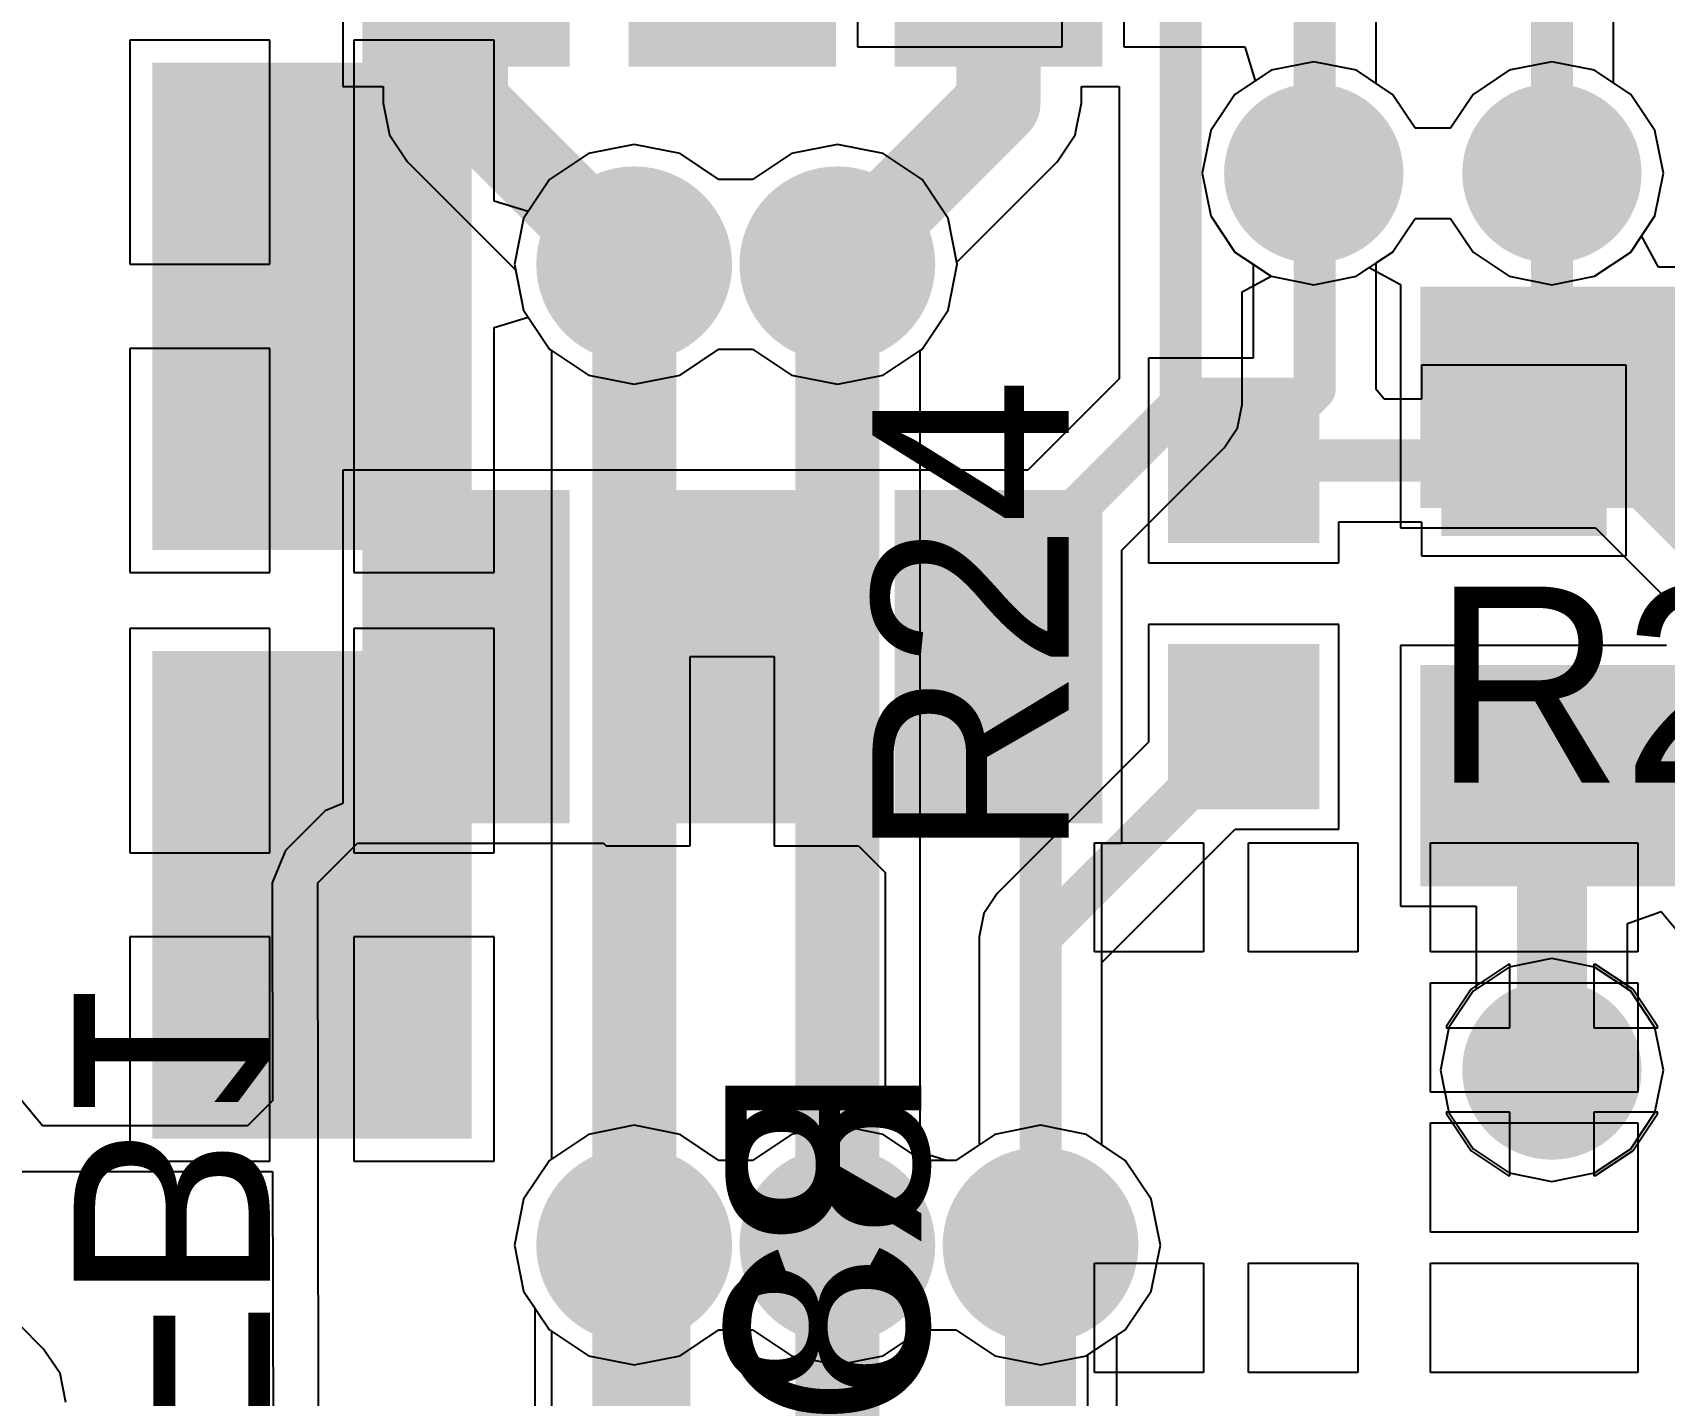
# Model space of a CAD drawing. Header units: millimetres. Extents: x 111 to 521, y 105 to 375.
# Drawn here: x 196.99 to 202.81, y 158.47 to 163.34 of the extents above; entities that cross this region are included whole.
import ezdxf

# ---------------------------------------------------------------- set-up
doc = ezdxf.new("R2010")
doc.units = ezdxf.units.MM
for name, color, linetype in [('BottomLayer', 5, 'Continuous'), ('BottomOverlay', 54, 'Continuous'), ('BottomPaste', 16, 'Continuous'), ('BottomSolder', 6, 'Continuous'), ('DrillDrawing', 1, 'Continuous'), ('Mechanical17', 56, 'Continuous'), ('MidLayer2', 76, 'Continuous'), ('MidLayer3', 90, 'Continuous'), ('MultiLayer', 9, 'Continuous'), ('TopLayer', 1, 'Continuous'), ('TopOverlay', 2, 'Continuous'), ('TopPaste', 8, 'Continuous'), ('TopSolder', 216, 'Continuous'), ('ViaHoleLayer', 16, 'Continuous')]:
    doc.layers.add(name, color=color, linetype=linetype)

msp = doc.modelspace()

# ---------------------------------------------------------------- linework, layer by layer
at = {"layer": 'BottomLayer'}
for p, q in [((201.78555528, 163.15417204), (201.78555528, 165.69056778)), ((198.09788168, 164.47391286), (198.09788168, 163.14391298)), ((202.4128794, 163.23155314), (202.26071054, 163.20128396)), ((202.56504826, 163.20128396), (202.4128794, 163.23155314)), ((202.26071054, 163.20128396), (202.13170648, 163.11508652)), ((202.69405232, 163.11508652), (202.56504826, 163.20128396)), ((198.09788168, 163.14391298), (198.2421994, 163.14391298)), ((198.2421994, 163.14391298), (198.2421994, 163.0839131)), ((200.73356348, 163.08391564), (200.73356348, 163.14391298)), ((200.73356348, 163.14391298), (200.86866862, 163.14391298)), ((200.86866862, 163.14391298), (200.86866862, 162.0997139)), ((201.84405148, 163.11508652), (201.78555528, 163.15417204)), ((201.92437898, 162.99486832), (201.84405148, 163.11508652)), ((202.13170648, 163.11508652), (202.05137898, 162.99486832)), ((202.78024976, 162.98608246), (202.69405232, 163.11508652)), ((198.2421994, 163.0839131), (198.26470634, 162.97076118)), ((200.71479034, 162.98953432), (200.73356348, 163.08391564)), ((200.71105654, 162.97076118), (200.71479034, 162.98953432)), ((202.05137898, 162.99486832), (201.92437898, 162.99486832)), ((198.26470634, 162.97076118), (198.32880324, 162.87483554)), ((200.64695964, 162.87483808), (200.71105654, 162.97076118)), ((202.81051894, 162.8339136), (202.78024976, 162.98608246)), ((198.32880324, 162.87483554), (198.71412124, 162.48951754)), ((200.28892632, 162.51680476), (200.64695964, 162.87483808)), ((202.78024976, 162.68174474), (202.81051894, 162.8339136)), ((202.73292448, 162.61091938), (202.78024976, 162.68174474)), ((202.79279228, 162.498913), (202.73292448, 162.61091938)), ((198.71412124, 162.48951754), (198.74281308, 162.34527094)), ((200.25794594, 162.34527094), (200.29049604, 162.50891298)), ((200.29049604, 162.50891298), (200.28892632, 162.51680476)), ((201.30708786, 162.41115346), (201.41071224, 162.46654324)), ((201.41071224, 162.46654324), (201.56287856, 162.43627406)), ((201.56287856, 162.43627406), (201.71504742, 162.46654324)), ((201.71504742, 162.46654324), (201.7608741, 162.49716548)), ((201.7608741, 162.49716548), (201.87288048, 162.43729514)), ((202.95287832, 162.498913), (202.79279228, 162.498913)), ((201.30708786, 162.00891398), (201.30708786, 162.41115346)), ((201.87288048, 162.43729514), (201.87288048, 161.56891232)), ((198.74281308, 162.34527094), (198.83550784, 162.20654122)), ((200.16525118, 162.20654122), (200.25794594, 162.34527094)), ((198.83550784, 162.20654122), (198.97423756, 162.11384646)), ((199.30152164, 162.11384646), (199.44024882, 162.20654122)), ((199.44024882, 162.20654122), (199.5605102, 162.20654122)), ((199.5605102, 162.20654122), (199.69923738, 162.11384646)), ((200.02652146, 162.11384646), (200.16525118, 162.20654122)), ((198.97423756, 162.11384646), (199.1378796, 162.08129636)), ((199.1378796, 162.08129636), (199.30152164, 162.11384646)), ((199.69923738, 162.11384646), (199.86287942, 162.08129636)), ((199.86287942, 162.08129636), (200.02652146, 162.11384646)), ((200.86866862, 162.0997139), (200.54287044, 161.77391318)), ((201.2904026, 161.9250254), (201.30708786, 162.00891398)), ((201.24288428, 161.85391048), (201.2904026, 161.9250254)), ((200.8778812, 161.48890994), (201.24288428, 161.85391048)), ((198.97787738, 161.77391318), (198.09788168, 161.77391318)), ((198.09788168, 161.77391318), (198.09788168, 160.58476392)), ((198.97787738, 161.77391318), (198.97787484, 161.77391318)), ((198.97787484, 161.77391318), (198.97787738, 161.77391318)), ((198.99720424, 161.77391572), (198.97787738, 161.77391572)), ((198.97787738, 161.77391572), (198.97787738, 161.77391318)), ((199.04788232, 161.77391826), (198.99720424, 161.77391572)), ((199.04788232, 161.77391318), (199.04788232, 161.77391826)), ((199.92787548, 161.77391318), (199.04788232, 161.77391318)), ((199.92787548, 161.77391318), (199.92787294, 161.77391318)), ((199.92787294, 161.77391318), (199.92787548, 161.77391318)), ((199.94720234, 161.77391572), (199.92787548, 161.77391572)), ((199.92787548, 161.77391572), (199.92787548, 161.77391318)), ((199.9978855, 161.77391826), (199.94720234, 161.77391572)), ((199.9978855, 161.77391318), (199.9978855, 161.77391826)), ((200.54287044, 161.77391318), (199.9978855, 161.77391318)), ((201.87288048, 161.56891232), (202.56787274, 161.56891232)), ((202.56787274, 161.56891232), (202.87053914, 161.26624592)), ((200.8778812, 160.4439133), (200.8778812, 161.48890994)), ((202.82193624, 161.14891316), (201.87288048, 161.14891316)), ((201.87288048, 161.14891316), (201.87288048, 160.21891248)), ((199.3378792, 160.43391332), (199.3378792, 161.10891324)), ((199.3378792, 161.10891324), (199.6378786, 161.10891324)), ((199.6378786, 161.10891324), (199.6378786, 160.43391332)), ((198.03493286, 160.55864002), (197.89360726, 160.4171163)), ((198.03498874, 160.55866288), (198.03493286, 160.55864002)), ((198.0350116, 160.55871876), (198.03498874, 160.55866288)), ((198.09221494, 160.58241442), (198.0350116, 160.55871876)), ((198.09788168, 160.58476392), (198.09221494, 160.58241442)), ((198.008494, 160.30239212), (198.14981706, 160.4439133)), ((198.14981706, 160.4439133), (198.97787738, 160.4439133)), ((198.97787738, 160.4439133), (198.97787738, 160.44391076)), ((198.97787738, 160.44391076), (199.02787982, 160.44391076)), ((199.02787982, 160.44391076), (199.0378798, 160.43391078)), ((199.0378798, 160.43391078), (199.0378798, 160.43391332)), ((199.0378798, 160.43391332), (199.3378792, 160.43391332)), ((199.6378786, 160.43391332), (199.93787546, 160.43391332)), ((199.93787546, 160.43391332), (199.93787292, 160.43391332)), ((199.93787292, 160.43391332), (200.03294258, 160.33884366)), ((199.93787546, 160.43391332), (199.93787546, 160.43391332)), ((200.80708886, 159.36684916), (200.80708886, 160.4439133)), ((200.80708886, 160.4439133), (200.8778812, 160.4439133)), ((197.89352852, 160.41703756), (197.87009956, 160.36025332)), ((197.8935844, 160.41706042), (197.89352852, 160.41703756)), ((197.89360726, 160.4171163), (197.8935844, 160.41706042)), ((197.87009956, 160.36025332), (197.84613466, 160.30227782)), ((200.03294258, 160.33884366), (200.03294258, 159.56033366)), ((197.84613466, 160.30227782), (197.84615752, 160.30222194)), ((197.84615752, 160.30222194), (197.84613466, 160.30216352)), ((197.84613466, 160.30216352), (197.8472294, 159.52413866)), ((198.01166138, 158.04891428), (198.008494, 160.30239212)), ((201.87288048, 160.21891248), (202.14268944, 160.21891248)), ((202.14268944, 160.21891248), (202.14268944, 159.92242336)), ((202.68306936, 160.15708888), (202.80264748, 160.19987264)), ((202.80264748, 160.19987264), (202.8675902, 160.12073894)), ((202.68306936, 159.92242336), (202.68306936, 160.15708888)), ((202.13170648, 159.9150853), (202.04550904, 159.78608124)), ((202.14268944, 159.92242336), (202.13170648, 159.9150853)), ((202.69405232, 159.9150853), (202.68306936, 159.92242336)), ((202.78024976, 159.78608124), (202.69405232, 159.9150853)), ((202.04550904, 159.78608124), (202.01523986, 159.63391238)), ((202.81051894, 159.63391238), (202.78024976, 159.78608124)), ((202.01523986, 159.63391238), (202.04550904, 159.48174352)), ((202.78024976, 159.48174352), (202.81051894, 159.63391238)), ((200.03294258, 159.56033366), (199.8783404, 159.43345304)), ((197.02598898, 159.43427092), (196.94542018, 159.53244446)), ((197.8472294, 159.52413866), (197.75748866, 159.43427092)), ((202.04550904, 159.48174352), (202.13170648, 159.35273946)), ((202.69405232, 159.35273946), (202.78024976, 159.48174352)), ((197.75748866, 159.43427092), (197.02598898, 159.43427092)), ((198.97423756, 159.40397888), (198.83550784, 159.31128412)), ((199.1378796, 159.43652898), (198.97423756, 159.40397888)), ((199.30152164, 159.40397888), (199.1378796, 159.43652898)), ((199.44024882, 159.31128412), (199.30152164, 159.40397888)), ((199.69923738, 159.40397888), (199.5605102, 159.31128412)), ((199.86287942, 159.43652898), (199.69923738, 159.40397888)), ((199.8783404, 159.43345304), (199.86287942, 159.43652898)), ((200.890251, 159.31128412), (200.80708886, 159.36684916)), ((202.13170648, 159.35273946), (202.26071054, 159.26654202)), ((202.56504826, 159.26654202), (202.69405232, 159.35273946)), ((196.83185932, 159.27191158), (197.84758246, 159.27191158)), ((197.84758246, 159.27191158), (197.84908868, 158.20043544)), ((198.83550784, 159.31128412), (198.74281308, 159.1725544)), ((199.5605102, 159.31128412), (199.44024882, 159.31128412)), ((200.98294576, 159.1725544), (200.890251, 159.31128412)), ((202.26071054, 159.26654202), (202.4128794, 159.23627284)), ((202.4128794, 159.23627284), (202.56504826, 159.26654202)), ((198.74281308, 159.1725544), (198.71026298, 159.00891236)), ((201.01549586, 159.00891236), (200.98294576, 159.1725544)), ((198.71026298, 159.00891236), (198.74281308, 158.84527032)), ((200.98294576, 158.84527032), (201.01549586, 159.00891236)), ((198.74281308, 158.84527032), (198.78294254, 158.78521202)), ((200.890251, 158.7065406), (200.98294576, 158.84527032)), ((198.78294254, 158.78521202), (198.78294254, 156.52002732)), ((200.75708896, 158.61756694), (200.890251, 158.7065406)), ((200.75708896, 158.34891114), (200.75708896, 158.61756694))]:
    msp.add_line(p, q, dxfattribs=at)
for points, const_width in [([(201.56634566, 162.66192512), (201.56634566, 165.69056778)], 0.1499997), ([(201.08787824, 162.00891398), (201.08787824, 165.25891256)], 0.1499997), ([(198.5378808, 163.0839131), (198.5378808, 163.80891292)], 0.2999994), ([(200.43788208, 163.08391564), (200.43788208, 163.80891292)], 0.2999994), ([(198.5378808, 163.0839131), (199.11288092, 162.50891298)], 0.2999994), ([(199.86287942, 162.50891298), (200.43788208, 163.08391564)], 0.2999994), ([(202.4128794, 162.03391266), (202.4128794, 162.8339136)], 0.1499997), ([(200.43788208, 161.35891782), (201.08787824, 162.00891398)], 0.1499997), ([(202.4128794, 162.03391266), (203.93787762, 160.50891444)], 0.1499997), ([(200.43788208, 161.10891324), (200.43788208, 161.35891782)], 0.1499997), ([(200.43788208, 161.10891324), (200.58787924, 160.95891608)], 0.1499997), ([(200.58787924, 159.00891236), (200.58787924, 160.95891608)], 0.1499997), ([(202.4128794, 159.63391238), (202.4128794, 160.68391282)], 0.2499995), ([(199.86287942, 157.98391314), (199.86287942, 159.00891236)], 0.2999994), ([(199.1878795, 157.98391314), (199.1878795, 158.95891246)], 0.2999994), ([(199.1378796, 159.00891236), (199.1878795, 158.95891246)], 0.1499997), ([(200.53787934, 158.95891246), (200.58787924, 159.00891236)], 0.1499997), ([(200.53787934, 157.98391314), (200.53787934, 158.95891246)], 0.1499997)]:
    msp.add_lwpolyline(points, dxfattribs=dict(at, const_width=const_width))
for points, const_width in [([(198.46288222, 163.0839131, 1), (198.61287938, 163.0839131, 1)], 0.1499997), ([(198.46288222, 163.0839131, 1), (198.61287938, 163.0839131, 1)], 0.1499997), ([(200.3628835, 163.08391564, 1), (200.51288066, 163.08391564, 1)], 0.1499997), ([(200.3628835, 163.08391564, 1), (200.51288066, 163.08391564, 1)], 0.1499997), ([(201.43788008, 162.8339136, 1), (201.68787704, 162.8339136, 1)], 0.2499995), ([(202.28788092, 162.8339136, 1), (202.53787788, 162.8339136, 1)], 0.2499995), ([(202.37537884, 162.8339136, 1), (202.45037996, 162.8339136, 1)], 0.07499858), ([(198.9981796, 162.50891298, 1), (199.2775796, 162.50891298, 1)], 0.2794), ([(199.72317942, 162.50891298, 1), (200.00257942, 162.50891298, 1)], 0.2794), ([(201.5288451, 162.66192512, 1), (201.60384622, 162.66192512, 1)], 0.07499858), ([(199.03788234, 162.50891298, 1), (199.1878795, 162.50891298, 1)], 0.1499997), ([(199.78788084, 162.50891298, 1), (199.937878, 162.50891298, 1)], 0.1499997), ([(201.05037768, 162.00891398, 1), (201.1253788, 162.00891398, 1)], 0.07499858), ([(201.05037768, 162.00891398, 1), (201.1253788, 162.00891398, 1)], 0.07499858), ([(202.37537884, 162.03391266, 1), (202.45037996, 162.03391266, 1)], 0.07499858), ([(202.37537884, 162.03391266, 1), (202.45037996, 162.03391266, 1)], 0.07499858), ([(200.40038152, 161.35891782, 1), (200.47538264, 161.35891782, 1)], 0.07499858), ([(200.40038152, 161.35891782, 1), (200.47538264, 161.35891782, 1)], 0.07499858), ([(200.40038152, 161.10891324, 1), (200.47538264, 161.10891324, 1)], 0.07499858), ([(200.40038152, 161.10891324, 1), (200.47538264, 161.10891324, 1)], 0.07499858), ([(200.55037868, 160.95891608, 1), (200.6253798, 160.95891608, 1)], 0.07499858), ([(200.55037868, 160.95891608, 1), (200.6253798, 160.95891608, 1)], 0.07499858), ([(202.35038016, 160.68391282, 1), (202.47537864, 160.68391282, 1)], 0.12499848), ([(202.28788092, 159.63391238, 1), (202.53787788, 159.63391238, 1)], 0.2499995), ([(202.35038016, 159.63391238, 1), (202.47537864, 159.63391238, 1)], 0.12499848), ([(198.9981796, 159.00891236, 1), (199.2775796, 159.00891236, 1)], 0.2794), ([(199.72317942, 159.00891236, 1), (200.00257942, 159.00891236, 1)], 0.2794), ([(200.44817924, 159.00891236, 1), (200.72757924, 159.00891236, 1)], 0.2794), ([(199.78788084, 159.00891236, 1), (199.937878, 159.00891236, 1)], 0.1499997), ([(199.11288092, 158.95891246, 1), (199.26287808, 158.95891246, 1)], 0.1499997), ([(199.10037904, 159.00891236, 1), (199.17538016, 159.00891236, 1)], 0.07499858), ([(199.15037894, 158.95891246, 1), (199.22538006, 158.95891246, 1)], 0.07499858), ([(200.50037878, 158.95891246, 1), (200.5753799, 158.95891246, 1)], 0.07499858), ([(200.50037878, 158.95891246, 1), (200.5753799, 158.95891246, 1)], 0.07499858), ([(200.55037868, 159.00891236, 1), (200.6253798, 159.00891236, 1)], 0.07499858), ([(200.55037868, 159.00891236, 1), (200.6253798, 159.00891236, 1)], 0.07499858)]:
    msp.add_lwpolyline(points, format="xyb", close=True, dxfattribs=dict(at, const_width=const_width))
for points in [[(198.8378802, 164.33391314), (198.2378814, 164.33391314), (198.8378802, 163.2839127), (198.2378814, 163.2839127)], [(199.7878783, 164.33391314), (199.1878795, 164.33391314), (199.7878783, 163.2839127), (199.1878795, 163.2839127)], [(200.73788148, 164.33391314), (200.13788268, 164.33391314), (200.73788148, 163.2839127), (200.13788268, 163.2839127)], [(202.0128802, 162.35891328), (202.0128802, 161.70891204), (202.8128786, 162.35891328), (202.8128786, 161.70891204)], [(198.8378802, 161.63391346), (198.2378814, 161.63391346), (198.8378802, 160.58391302), (198.2378814, 160.58391302)], [(199.7878783, 161.63391346), (199.1878795, 161.63391346), (199.7878783, 160.58391302), (199.1878795, 160.58391302)], [(200.73788148, 161.63391346), (200.13788268, 161.63391346), (200.73788148, 160.58391302), (200.13788268, 160.58391302)], [(202.0128802, 161.00891344), (202.0128802, 160.3589122), (202.8128786, 161.00891344), (202.8128786, 160.3589122)]]:
    msp.add_solid(points, dxfattribs=at)
at = {"layer": 'BottomPaste'}
for points in [[(202.0628801, 162.30891338), (202.0628801, 161.75891194), (202.7628787, 162.30891338), (202.7628787, 161.75891194)], [(198.7378804, 161.53391366), (198.3378812, 161.53391366), (198.7378804, 160.68391282), (198.3378812, 160.68391282)], [(199.6878785, 161.53391366), (199.2878793, 161.53391366), (199.6878785, 160.68391282), (199.2878793, 160.68391282)], [(200.63788168, 161.53391366), (200.23788248, 161.53391366), (200.63788168, 160.68391282), (200.23788248, 160.68391282)], [(202.0628801, 160.95891354), (202.0628801, 160.4089121), (202.7628787, 160.95891354), (202.7628787, 160.4089121)]]:
    msp.add_solid(points, dxfattribs=at)
at = {"layer": 'BottomSolder'}
for points, const_width in [([(201.40287888, 162.8339136, 1), (201.72287824, 162.8339136, 1)], 0.31999936), ([(202.25287972, 162.8339136, 1), (202.57287908, 162.8339136, 1)], 0.31999936), ([(198.96318094, 162.50891298, 1), (199.31257826, 162.50891298, 1)], 0.34939986), ([(199.68818076, 162.50891298, 1), (200.03757808, 162.50891298, 1)], 0.34939986), ([(202.25287972, 159.63391238, 1), (202.57287908, 159.63391238, 1)], 0.31999936), ([(198.96318094, 159.00891236, 1), (199.31257826, 159.00891236, 1)], 0.34939986), ([(199.68818076, 159.00891236, 1), (200.03757808, 159.00891236, 1)], 0.34939986), ([(200.41318058, 159.00891236, 1), (200.7625779, 159.00891236, 1)], 0.34939986)]:
    msp.add_lwpolyline(points, format="xyb", close=True, dxfattribs=dict(at, const_width=const_width))
for points in [[(198.90788006, 164.403913), (198.16788154, 164.403913), (198.90788006, 163.21391284), (198.16788154, 163.21391284)], [(199.85787816, 164.403913), (199.11787964, 164.403913), (199.85787816, 163.21391284), (199.11787964, 163.21391284)], [(200.80788134, 164.403913), (200.06788282, 164.403913), (200.80788134, 163.21391284), (200.06788282, 163.21391284)], [(201.94288034, 162.42891314), (201.94288034, 161.63891218), (202.88287846, 162.42891314), (202.88287846, 161.63891218)], [(198.90788006, 161.70391332), (198.16788154, 161.70391332), (198.90788006, 160.51391316), (198.16788154, 160.51391316)], [(199.85787816, 161.70391332), (199.11787964, 161.70391332), (199.85787816, 160.51391316), (199.11787964, 160.51391316)], [(200.80788134, 161.70391332), (200.06788282, 161.70391332), (200.80788134, 160.51391316), (200.06788282, 160.51391316)], [(201.94288034, 161.0789133), (201.94288034, 160.28891234), (202.88287846, 161.0789133), (202.88287846, 160.28891234)]]:
    msp.add_solid(points, dxfattribs=at)
at = {"layer": 'DrillDrawing'}
for points, const_width in [([(201.51287866, 162.8339136, 1), (201.61287846, 162.8339136, 1)], 0.0999998), ([(202.3628795, 162.8339136, 1), (202.4628793, 162.8339136, 1)], 0.0999998), ([(199.0616796, 162.50891298, 1), (199.2140796, 162.50891298, 1)], 0.1524), ([(199.78667942, 162.50891298, 1), (199.93907942, 162.50891298, 1)], 0.1524), ([(202.3628795, 159.63391238, 1), (202.4628793, 159.63391238, 1)], 0.0999998), ([(199.0616796, 159.00891236, 1), (199.2140796, 159.00891236, 1)], 0.1524), ([(199.78667942, 159.00891236, 1), (199.93907942, 159.00891236, 1)], 0.1524), ([(200.51167924, 159.00891236, 1), (200.66407924, 159.00891236, 1)], 0.1524)]:
    msp.add_lwpolyline(points, format="xyb", close=True, dxfattribs=dict(at, const_width=const_width))
at = {"layer": 'Mechanical17'}
for p, q in [((200.7800277, 160.05503422), (200.7800277, 160.4450309)), ((200.7800277, 160.4450309), (201.17002438, 160.4450309)), ((201.17002438, 160.4450309), (201.17002438, 160.05503422)), ((201.33002914, 160.05503422), (201.33002914, 160.4450309)), ((201.33002914, 160.4450309), (201.72002582, 160.4450309)), ((201.72002582, 160.4450309), (201.72002582, 160.05503422)), ((201.9800253, 160.0550393), (201.9800253, 160.44503598)), ((201.9800253, 160.44503598), (202.72002382, 160.44503598)), ((202.72002382, 160.44503598), (202.72002382, 160.0550393)), ((201.17002438, 160.05503422), (200.7800277, 160.05503422)), ((201.72002582, 160.05503422), (201.33002914, 160.05503422)), ((202.72002382, 160.0550393), (201.9800253, 160.0550393)), ((201.9800253, 159.55503776), (201.9800253, 159.94503444)), ((201.9800253, 159.94503444), (202.72002382, 159.94503444)), ((202.72002382, 159.94503444), (202.72002382, 159.55503776)), ((202.72002382, 159.55503776), (201.9800253, 159.55503776)), ((201.9800253, 159.05503876), (201.9800253, 159.44503544)), ((201.9800253, 159.44503544), (202.72002382, 159.44503544)), ((202.72002382, 159.44503544), (202.72002382, 159.05503876)), ((202.72002382, 159.05503876), (201.9800253, 159.05503876)), ((200.7800277, 158.55503214), (200.7800277, 158.94503136)), ((200.7800277, 158.94503136), (201.17002438, 158.94503136)), ((201.17002438, 158.94503136), (201.17002438, 158.55503214)), ((201.33002914, 158.55503214), (201.33002914, 158.94503136)), ((201.33002914, 158.94503136), (201.72002582, 158.94503136)), ((201.72002582, 158.94503136), (201.72002582, 158.55503214)), ((201.9800253, 158.55503722), (201.9800253, 158.94503644)), ((201.9800253, 158.94503644), (202.72002382, 158.94503644)), ((202.72002382, 158.94503644), (202.72002382, 158.55503722)), ((201.17002438, 158.55503214), (200.7800277, 158.55503214)), ((201.72002582, 158.55503214), (201.33002914, 158.55503214)), ((202.72002382, 158.55503722), (201.9800253, 158.55503722))]:
    msp.add_line(p, q, dxfattribs=at)
at = {"layer": 'MidLayer2'}
for p, q in [((201.56287856, 163.23155314), (201.4107097, 163.20128396)), ((201.71504742, 163.20128396), (201.56287856, 163.23155314)), ((202.4128794, 163.23155314), (202.26071054, 163.20128396)), ((202.56504826, 163.20128396), (202.4128794, 163.23155314)), ((201.4107097, 163.20128396), (201.28170564, 163.11508652)), ((201.84405148, 163.11508652), (201.71504742, 163.20128396)), ((202.26071054, 163.20128396), (202.13170648, 163.11508652)), ((202.69405232, 163.11508652), (202.56504826, 163.20128396)), ((201.28170564, 163.11508652), (201.1955082, 162.98608246)), ((201.92437898, 162.99486832), (201.84405148, 163.11508652)), ((202.13170648, 163.11508652), (202.05137898, 162.99486832)), ((202.78024976, 162.98608246), (202.69405232, 163.11508652)), ((202.05137898, 162.99486832), (201.92437898, 162.99486832)), ((199.1378796, 162.9365296), (198.97423756, 162.9039795)), ((199.30152164, 162.9039795), (199.1378796, 162.9365296)), ((199.86287942, 162.9365296), (199.69923738, 162.9039795)), ((200.02652146, 162.9039795), (199.86287942, 162.9365296)), ((201.1955082, 162.98608246), (201.16523902, 162.8339136)), ((202.81051894, 162.8339136), (202.78024976, 162.98608246)), ((198.97423756, 162.9039795), (198.83550784, 162.81128474)), ((199.44024882, 162.81128474), (199.30152164, 162.9039795)), ((199.69923738, 162.9039795), (199.5605102, 162.81128474)), ((200.16525118, 162.81128474), (200.02652146, 162.9039795)), ((201.16523902, 162.8339136), (201.1955082, 162.68174474)), ((202.78024976, 162.68174474), (202.81051894, 162.8339136)), ((198.83550784, 162.81128474), (198.74281308, 162.67255502)), ((199.5605102, 162.81128474), (199.44024882, 162.81128474)), ((200.25794594, 162.67255502), (200.16525118, 162.81128474)), ((198.74281308, 162.67255502), (198.71026298, 162.50891298)), ((200.29049604, 162.50891298), (200.25794594, 162.67255502)), ((201.1955082, 162.68174474), (201.28170564, 162.55274068)), ((201.84405148, 162.55274068), (201.92437898, 162.67295888)), ((201.92437898, 162.67295888), (202.05137898, 162.67295888)), ((202.05137898, 162.67295888), (202.13170648, 162.55274068)), ((202.69405232, 162.55274068), (202.78024976, 162.68174474)), ((201.28170564, 162.55274068), (201.4107097, 162.46654324)), ((201.71504742, 162.46654324), (201.84405148, 162.55274068)), ((202.13170648, 162.55274068), (202.26071054, 162.46654324)), ((202.56504826, 162.46654324), (202.69405232, 162.55274068)), ((198.71026298, 162.50891298), (198.74281308, 162.34527094)), ((200.25794594, 162.34527094), (200.29049604, 162.50891298)), ((201.4107097, 162.46654324), (201.56287856, 162.43627406)), ((201.56287856, 162.43627406), (201.71504742, 162.46654324)), ((202.26071054, 162.46654324), (202.4128794, 162.43627406)), ((202.4128794, 162.43627406), (202.56504826, 162.46654324)), ((198.74281308, 162.34527094), (198.83550784, 162.20654122)), ((200.16525118, 162.20654122), (200.25794594, 162.34527094)), ((198.83550784, 162.20654122), (198.97423756, 162.11384646)), ((199.30152164, 162.11384646), (199.44024882, 162.20654122)), ((199.44024882, 162.20654122), (199.5605102, 162.20654122)), ((199.5605102, 162.20654122), (199.69923738, 162.11384646)), ((200.02652146, 162.11384646), (200.16525118, 162.20654122)), ((198.97423756, 162.11384646), (199.1378796, 162.08129636)), ((199.1378796, 162.08129636), (199.30152164, 162.11384646)), ((199.69923738, 162.11384646), (199.86287942, 162.08129636)), ((199.86287942, 162.08129636), (200.02652146, 162.11384646)), ((202.4128794, 160.03155192), (202.26071054, 160.00128274)), ((202.56504826, 160.00128274), (202.4128794, 160.03155192)), ((202.26071054, 160.00128274), (202.13170648, 159.9150853)), ((202.69405232, 159.9150853), (202.56504826, 160.00128274)), ((202.13170648, 159.9150853), (202.04550904, 159.78608124)), ((202.78024976, 159.78608124), (202.69405232, 159.9150853)), ((202.04550904, 159.78608124), (202.01523986, 159.63391238)), ((202.81051894, 159.63391238), (202.78024976, 159.78608124)), ((202.01523986, 159.63391238), (202.04550904, 159.48174352)), ((202.78024976, 159.48174352), (202.81051894, 159.63391238)), ((202.04550904, 159.48174352), (202.13170648, 159.35273946)), ((202.69405232, 159.35273946), (202.78024976, 159.48174352)), ((198.97423756, 159.40397888), (198.83550784, 159.31128412)), ((199.1378796, 159.43652898), (198.97423756, 159.40397888)), ((199.30152164, 159.40397888), (199.1378796, 159.43652898)), ((199.44024882, 159.31128412), (199.30152164, 159.40397888)), ((199.69923738, 159.40397888), (199.5605102, 159.31128412)), ((199.86287942, 159.43652898), (199.69923738, 159.40397888)), ((200.02652146, 159.40397888), (199.86287942, 159.43652898)), ((200.16524864, 159.31128412), (200.02652146, 159.40397888)), ((200.4242372, 159.40397888), (200.28551002, 159.31128412)), ((200.58787924, 159.43652898), (200.4242372, 159.40397888)), ((200.75152128, 159.40397888), (200.58787924, 159.43652898)), ((200.890251, 159.31128412), (200.75152128, 159.40397888)), ((202.13170648, 159.35273946), (202.26071054, 159.26654202)), ((202.56504826, 159.26654202), (202.69405232, 159.35273946)), ((198.83550784, 159.31128412), (198.74281308, 159.1725544)), ((199.5605102, 159.31128412), (199.44024882, 159.31128412)), ((200.28551002, 159.31128412), (200.16524864, 159.31128412)), ((200.98294576, 159.1725544), (200.890251, 159.31128412)), ((202.26071054, 159.26654202), (202.4128794, 159.23627284)), ((202.4128794, 159.23627284), (202.56504826, 159.26654202)), ((198.74281308, 159.1725544), (198.71026298, 159.00891236)), ((201.01549586, 159.00891236), (200.98294576, 159.1725544)), ((198.71026298, 159.00891236), (198.74281308, 158.84527032)), ((200.98294576, 158.84527032), (201.01549586, 159.00891236)), ((198.74281308, 158.84527032), (198.83550784, 158.7065406)), ((200.890251, 158.7065406), (200.98294576, 158.84527032)), ((198.83550784, 158.7065406), (198.97423756, 158.61384584)), ((199.30152164, 158.61384584), (199.44024882, 158.7065406)), ((199.44024882, 158.7065406), (199.5605102, 158.7065406)), ((199.5605102, 158.7065406), (199.69923738, 158.61384584)), ((200.02652146, 158.61384584), (200.16524864, 158.7065406)), ((200.16524864, 158.7065406), (200.28551002, 158.7065406)), ((200.28551002, 158.7065406), (200.4242372, 158.61384584)), ((200.75152128, 158.61384584), (200.890251, 158.7065406)), ((198.97423756, 158.61384584), (199.1378796, 158.58129574)), ((199.1378796, 158.58129574), (199.30152164, 158.61384584)), ((199.69923738, 158.61384584), (199.86287942, 158.58129574)), ((199.86287942, 158.58129574), (200.02652146, 158.61384584)), ((200.4242372, 158.61384584), (200.58787924, 158.58129574)), ((200.58787924, 158.58129574), (200.75152128, 158.61384584))]:
    msp.add_line(p, q, dxfattribs=at)
for points, const_width in [([(201.43788008, 162.8339136, 1), (201.68787704, 162.8339136, 1)], 0.2499995), ([(202.28788092, 162.8339136, 1), (202.53787788, 162.8339136, 1)], 0.2499995), ([(198.9981796, 162.50891298, 1), (199.2775796, 162.50891298, 1)], 0.2794), ([(199.72317942, 162.50891298, 1), (200.00257942, 162.50891298, 1)], 0.2794), ([(202.28788092, 159.63391238, 1), (202.53787788, 159.63391238, 1)], 0.2499995), ([(198.9981796, 159.00891236, 1), (199.2775796, 159.00891236, 1)], 0.2794), ([(199.72317942, 159.00891236, 1), (200.00257942, 159.00891236, 1)], 0.2794), ([(200.44817924, 159.00891236, 1), (200.72757924, 159.00891236, 1)], 0.2794)]:
    msp.add_lwpolyline(points, format="xyb", close=True, dxfattribs=dict(at, const_width=const_width))
at = {"layer": 'MidLayer3'}
for p, q in [((201.56287856, 163.23155314), (201.4107097, 163.20128396)), ((201.71504742, 163.20128396), (201.56287856, 163.23155314)), ((202.4128794, 163.23155314), (202.26071054, 163.20128396)), ((202.56504826, 163.20128396), (202.4128794, 163.23155314)), ((201.4107097, 163.20128396), (201.28170564, 163.11508652)), ((201.84405148, 163.11508652), (201.71504742, 163.20128396)), ((202.26071054, 163.20128396), (202.13170648, 163.11508652)), ((202.69405232, 163.11508652), (202.56504826, 163.20128396)), ((201.28170564, 163.11508652), (201.1955082, 162.98608246)), ((201.92437898, 162.99486832), (201.84405148, 163.11508652)), ((202.13170648, 163.11508652), (202.05137898, 162.99486832)), ((202.78024976, 162.98608246), (202.69405232, 163.11508652)), ((202.05137898, 162.99486832), (201.92437898, 162.99486832)), ((199.1378796, 162.9365296), (198.97423756, 162.9039795)), ((199.30152164, 162.9039795), (199.1378796, 162.9365296)), ((199.86287942, 162.9365296), (199.69923738, 162.9039795)), ((200.02652146, 162.9039795), (199.86287942, 162.9365296)), ((201.1955082, 162.98608246), (201.16523902, 162.8339136)), ((202.81051894, 162.8339136), (202.78024976, 162.98608246)), ((198.97423756, 162.9039795), (198.83550784, 162.81128474)), ((199.44024882, 162.81128474), (199.30152164, 162.9039795)), ((199.69923738, 162.9039795), (199.5605102, 162.81128474)), ((200.16525118, 162.81128474), (200.02652146, 162.9039795)), ((201.16523902, 162.8339136), (201.1955082, 162.68174474)), ((202.78024976, 162.68174474), (202.81051894, 162.8339136)), ((198.83550784, 162.81128474), (198.74281308, 162.67255502)), ((199.5605102, 162.81128474), (199.44024882, 162.81128474)), ((200.25794594, 162.67255502), (200.16525118, 162.81128474)), ((198.74281308, 162.67255502), (198.71026298, 162.50891298)), ((200.29049604, 162.50891298), (200.25794594, 162.67255502)), ((201.1955082, 162.68174474), (201.28170564, 162.55274068)), ((201.84405148, 162.55274068), (201.92437898, 162.67295888)), ((201.92437898, 162.67295888), (202.05137898, 162.67295888)), ((202.05137898, 162.67295888), (202.13170648, 162.55274068)), ((202.69405232, 162.55274068), (202.78024976, 162.68174474)), ((201.28170564, 162.55274068), (201.4107097, 162.46654324)), ((201.71504742, 162.46654324), (201.84405148, 162.55274068)), ((202.13170648, 162.55274068), (202.26071054, 162.46654324)), ((202.56504826, 162.46654324), (202.69405232, 162.55274068)), ((198.71026298, 162.50891298), (198.74281308, 162.34527094)), ((200.25794594, 162.34527094), (200.29049604, 162.50891298)), ((201.4107097, 162.46654324), (201.56287856, 162.43627406)), ((201.56287856, 162.43627406), (201.71504742, 162.46654324)), ((202.26071054, 162.46654324), (202.4128794, 162.43627406)), ((202.4128794, 162.43627406), (202.56504826, 162.46654324)), ((198.74281308, 162.34527094), (198.83550784, 162.20654122)), ((200.16525118, 162.20654122), (200.25794594, 162.34527094)), ((198.83550784, 162.20654122), (198.97423756, 162.11384646)), ((199.30152164, 162.11384646), (199.44024882, 162.20654122)), ((199.44024882, 162.20654122), (199.5605102, 162.20654122)), ((199.5605102, 162.20654122), (199.69923738, 162.11384646)), ((200.02652146, 162.11384646), (200.16525118, 162.20654122)), ((198.97423756, 162.11384646), (199.1378796, 162.08129636)), ((199.1378796, 162.08129636), (199.30152164, 162.11384646)), ((199.69923738, 162.11384646), (199.86287942, 162.08129636)), ((199.86287942, 162.08129636), (200.02652146, 162.11384646)), ((202.25680656, 160.0107036), (202.12449542, 159.92229636)), ((202.2628797, 160.01191264), (202.25680656, 160.0107036)), ((202.2628797, 159.78391208), (202.2628797, 160.01191264)), ((202.56895224, 160.0107036), (202.5628791, 160.01191264)), ((202.5628791, 160.01191264), (202.5628791, 159.78391208)), ((202.70126338, 159.92229636), (202.56895224, 160.0107036)), ((202.12449542, 159.92229636), (202.03608818, 159.78998522)), ((202.78967062, 159.78998522), (202.70126338, 159.92229636)), ((202.03608818, 159.78998522), (202.03487914, 159.78391208)), ((202.79087966, 159.78391208), (202.78967062, 159.78998522)), ((202.03487914, 159.78391208), (202.2628797, 159.78391208)), ((202.5628791, 159.78391208), (202.79087966, 159.78391208)), ((202.2628797, 159.48391268), (202.03487914, 159.48391268)), ((202.03487914, 159.48391268), (202.03608818, 159.47783954)), ((202.03608818, 159.47783954), (202.12449542, 159.3455284)), ((202.2628797, 159.25591212), (202.2628797, 159.48391268)), ((202.79087966, 159.48391268), (202.5628791, 159.48391268)), ((202.5628791, 159.48391268), (202.5628791, 159.25591212)), ((202.70126338, 159.3455284), (202.78967062, 159.47783954)), ((202.78967062, 159.47783954), (202.79087966, 159.48391268)), ((198.97423756, 159.40397888), (198.83550784, 159.31128412)), ((199.1378796, 159.43652898), (198.97423756, 159.40397888)), ((199.30152164, 159.40397888), (199.1378796, 159.43652898)), ((199.44024882, 159.31128412), (199.30152164, 159.40397888)), ((199.69923738, 159.40397888), (199.5605102, 159.31128412)), ((199.86287942, 159.43652898), (199.69923738, 159.40397888)), ((200.02652146, 159.40397888), (199.86287942, 159.43652898)), ((200.16524864, 159.31128412), (200.02652146, 159.40397888)), ((200.4242372, 159.40397888), (200.28551002, 159.31128412)), ((200.58787924, 159.43652898), (200.4242372, 159.40397888)), ((200.75152128, 159.40397888), (200.58787924, 159.43652898)), ((200.890251, 159.31128412), (200.75152128, 159.40397888)), ((202.12449542, 159.3455284), (202.25680656, 159.25712116)), ((202.56895224, 159.25712116), (202.70126338, 159.3455284)), ((198.83550784, 159.31128412), (198.74281308, 159.1725544)), ((199.5605102, 159.31128412), (199.44024882, 159.31128412)), ((200.28551002, 159.31128412), (200.16524864, 159.31128412)), ((200.98294576, 159.1725544), (200.890251, 159.31128412)), ((202.25680656, 159.25712116), (202.2628797, 159.25591212)), ((202.5628791, 159.25591212), (202.56895224, 159.25712116)), ((198.74281308, 159.1725544), (198.71026298, 159.00891236)), ((201.01549586, 159.00891236), (200.98294576, 159.1725544)), ((198.71026298, 159.00891236), (198.74281308, 158.84527032)), ((200.98294576, 158.84527032), (201.01549586, 159.00891236)), ((198.74281308, 158.84527032), (198.83550784, 158.7065406)), ((200.890251, 158.7065406), (200.98294576, 158.84527032)), ((198.83550784, 158.7065406), (198.97423756, 158.61384584)), ((199.30152164, 158.61384584), (199.44024882, 158.7065406)), ((199.44024882, 158.7065406), (199.5605102, 158.7065406)), ((199.5605102, 158.7065406), (199.69923738, 158.61384584)), ((200.02652146, 158.61384584), (200.16524864, 158.7065406)), ((200.16524864, 158.7065406), (200.28551002, 158.7065406)), ((200.28551002, 158.7065406), (200.4242372, 158.61384584)), ((200.75152128, 158.61384584), (200.890251, 158.7065406)), ((198.97423756, 158.61384584), (199.1378796, 158.58129574)), ((199.1378796, 158.58129574), (199.30152164, 158.61384584)), ((199.69923738, 158.61384584), (199.86287942, 158.58129574)), ((199.86287942, 158.58129574), (200.02652146, 158.61384584)), ((200.4242372, 158.61384584), (200.58787924, 158.58129574)), ((200.58787924, 158.58129574), (200.75152128, 158.61384584))]:
    msp.add_line(p, q, dxfattribs=at)
for points, const_width in [([(201.43788008, 162.8339136, 1), (201.68787704, 162.8339136, 1)], 0.2499995), ([(202.28788092, 162.8339136, 1), (202.53787788, 162.8339136, 1)], 0.2499995), ([(198.9981796, 162.50891298, 1), (199.2775796, 162.50891298, 1)], 0.2794), ([(199.72317942, 162.50891298, 1), (200.00257942, 162.50891298, 1)], 0.2794), ([(202.28788092, 159.63391238, 1), (202.53787788, 159.63391238, 1)], 0.2499995), ([(198.9981796, 159.00891236, 1), (199.2775796, 159.00891236, 1)], 0.2794), ([(199.72317942, 159.00891236, 1), (200.00257942, 159.00891236, 1)], 0.2794), ([(200.44817924, 159.00891236, 1), (200.72757924, 159.00891236, 1)], 0.2794)]:
    msp.add_lwpolyline(points, format="xyb", close=True, dxfattribs=dict(at, const_width=const_width))
at = {"layer": 'MultiLayer'}
for points, const_width in [([(201.43788008, 162.8339136, 1), (201.68787704, 162.8339136, 1)], 0.2499995), ([(202.28788092, 162.8339136, 1), (202.53787788, 162.8339136, 1)], 0.2499995), ([(198.9981796, 162.50891298, 1), (199.2775796, 162.50891298, 1)], 0.2794), ([(199.72317942, 162.50891298, 1), (200.00257942, 162.50891298, 1)], 0.2794), ([(202.28788092, 159.63391238, 1), (202.53787788, 159.63391238, 1)], 0.2499995), ([(198.9981796, 159.00891236, 1), (199.2775796, 159.00891236, 1)], 0.2794), ([(199.72317942, 159.00891236, 1), (200.00257942, 159.00891236, 1)], 0.2794), ([(200.44817924, 159.00891236, 1), (200.72757924, 159.00891236, 1)], 0.2794)]:
    msp.add_lwpolyline(points, format="xyb", close=True, dxfattribs=dict(at, const_width=const_width))
at = {"layer": 'TopLayer'}
for p, q in [((202.63208902, 163.15648852), (202.63208902, 164.19311586)), ((200.66499872, 163.28499982), (200.66499872, 163.96499846)), ((200.88500336, 163.96499846), (200.88500336, 163.28499982)), ((199.93500272, 163.40578952), (199.93500272, 163.28499982)), ((197.83787966, 163.30891138), (197.33788066, 163.30891138)), ((197.33788066, 163.30891138), (197.33788066, 162.50891298)), ((197.83787966, 162.50891298), (197.83787966, 163.30891138)), ((198.63787806, 163.30891138), (198.13787906, 163.30891138)), ((198.13787906, 163.30891138), (198.13787906, 162.35891328)), ((198.63787806, 162.73426178), (198.63787806, 163.30891138)), ((199.93500272, 163.28499982), (200.66499872, 163.28499982)), ((200.88500336, 163.28499982), (201.31724786, 163.28499982)), ((201.31724786, 163.28499982), (201.35411342, 163.16346844)), ((201.28170564, 163.11508652), (201.1955082, 162.98608246)), ((201.35411342, 163.16346844), (201.28170564, 163.11508652)), ((202.69405232, 163.11508652), (202.63208902, 163.15648852)), ((202.78024976, 162.98608246), (202.69405232, 163.11508652)), ((199.1378796, 162.9365296), (198.97423756, 162.9039795)), ((199.30152164, 162.9039795), (199.1378796, 162.9365296)), ((199.86287942, 162.9365296), (199.69923738, 162.9039795)), ((200.02652146, 162.9039795), (199.86287942, 162.9365296)), ((201.1955082, 162.98608246), (201.16523902, 162.8339136)), ((202.81051894, 162.8339136), (202.78024976, 162.98608246)), ((198.97423756, 162.9039795), (198.83550784, 162.81128474)), ((199.44024882, 162.81128474), (199.30152164, 162.9039795)), ((199.69923738, 162.9039795), (199.5605102, 162.81128474)), ((200.16525118, 162.81128474), (200.02652146, 162.9039795)), ((201.16523902, 162.8339136), (201.1955082, 162.68174474)), ((202.78024976, 162.68174474), (202.81051894, 162.8339136)), ((198.83550784, 162.81128474), (198.75940944, 162.69739622)), ((199.5605102, 162.81128474), (199.44024882, 162.81128474)), ((200.25794594, 162.67255502), (200.16525118, 162.81128474)), ((198.75940944, 162.69739622), (198.63787806, 162.73426178)), ((200.29049604, 162.50891298), (200.25794594, 162.67255502)), ((201.1955082, 162.68174474), (201.28170564, 162.55274068)), ((201.84405148, 162.55274068), (201.92437898, 162.67295888)), ((201.92437898, 162.67295888), (202.05137898, 162.67295888)), ((202.05137898, 162.67295888), (202.13170648, 162.55274068)), ((202.69405232, 162.55274068), (202.78024976, 162.68174474)), ((201.28170564, 162.55274068), (201.34713604, 162.5090222)), ((201.78555528, 162.51365516), (201.84405148, 162.55274068)), ((202.13170648, 162.55274068), (202.26071054, 162.46654324)), ((202.56504826, 162.46654324), (202.69405232, 162.55274068)), ((197.33788066, 162.50891298), (197.83787966, 162.50891298)), ((200.25794594, 162.34527094), (200.29049604, 162.50891298)), ((201.34713604, 162.5090222), (201.34713604, 162.17391238)), ((201.78555528, 162.06238352), (201.78555528, 162.51365516)), ((202.26071054, 162.46654324), (202.4128794, 162.43627406)), ((202.4128794, 162.43627406), (202.56504826, 162.46654324)), ((198.13787906, 162.35891328), (198.13787906, 161.40891518)), ((198.63787806, 162.28356418), (198.75940944, 162.32042974)), ((198.75940944, 162.32042974), (198.83550784, 162.20654122)), ((200.16525118, 162.20654122), (200.25794594, 162.34527094)), ((198.63787806, 161.40891518), (198.63787806, 162.28356418)), ((197.83787966, 162.20891358), (197.33788066, 162.20891358)), ((197.33788066, 162.20891358), (197.33788066, 161.40891518)), ((197.83787966, 161.40891518), (197.83787966, 162.20891358)), ((198.83550784, 162.20654122), (198.8421982, 162.20207082)), ((198.8421982, 162.20207082), (198.8421982, 159.31575452)), ((200.15856082, 162.20207082), (200.16525118, 162.20654122)), ((200.15856082, 159.34004708), (200.15856082, 162.20207082)), ((201.34713604, 162.17391238), (200.97287974, 162.17391238)), ((200.97287974, 162.17391238), (200.97287974, 161.44391638)), ((202.67787506, 162.14891116), (201.94787906, 162.14891116)), ((201.94787906, 162.14891116), (201.94787906, 162.028124)), ((202.67787506, 161.46891252), (202.67787506, 162.14891116)), ((201.81367054, 162.028124), (201.78555528, 162.06238352)), ((201.94787906, 162.028124), (201.81367054, 162.028124)), ((201.65287838, 161.44391638), (201.65287838, 161.58970476)), ((201.65287838, 161.58970476), (201.94787906, 161.58970476)), ((201.94787906, 161.58970476), (201.94787906, 161.46891252)), ((200.97287974, 161.44391638), (201.65287838, 161.44391638)), ((201.94787906, 161.46891252), (202.67787506, 161.46891252)), ((197.33788066, 161.40891518), (197.83787966, 161.40891518)), ((198.13787906, 161.40891518), (198.63787806, 161.40891518)), ((197.83787966, 161.2089105), (197.33788066, 161.2089105)), ((197.33788066, 161.2089105), (197.33788066, 160.4089121)), ((197.83787966, 160.4089121), (197.83787966, 161.2089105)), ((198.63787806, 161.2089105), (198.13787906, 161.2089105)), ((198.13787906, 161.2089105), (198.13787906, 160.4089121)), ((198.63787806, 160.4089121), (198.63787806, 161.2089105)), ((201.65287838, 161.22391174), (200.97287974, 161.22391174)), ((200.97287974, 161.22391174), (200.97287974, 160.80392274)), ((201.65287838, 160.49391574), (201.65287838, 161.22391174)), ((200.97287974, 160.80392274), (200.43287574, 160.2639162)), ((200.80708886, 160.01811532), (201.28289182, 160.49391574)), ((201.28289182, 160.49391574), (201.65287838, 160.49391574)), ((197.33788066, 160.4089121), (197.83787966, 160.4089121)), ((198.13787906, 160.4089121), (198.63787806, 160.4089121)), ((200.43287574, 160.2639162), (200.38535488, 160.19280128)), ((200.38535488, 160.19280128), (200.36866962, 160.1089127)), ((197.83787966, 160.1089127), (197.33788066, 160.1089127)), ((197.33788066, 160.1089127), (197.33788066, 159.3089143)), ((197.83787966, 159.3089143), (197.83787966, 160.1089127)), ((198.63787806, 160.1089127), (198.13787906, 160.1089127)), ((198.13787906, 160.1089127), (198.13787906, 159.3089143)), ((198.63787806, 159.3089143), (198.63787806, 160.1089127)), ((200.36866962, 160.1089127), (200.36866962, 159.36684916)), ((202.4128794, 160.03155192), (202.26071054, 160.00128274)), ((202.56504826, 160.00128274), (202.4128794, 160.03155192)), ((200.80708886, 159.36684916), (200.80708886, 160.01811532)), ((202.26071054, 160.00128274), (202.13170648, 159.9150853)), ((202.69405232, 159.9150853), (202.56504826, 160.00128274)), ((202.13170648, 159.9150853), (202.04550904, 159.78608124)), ((202.78024976, 159.78608124), (202.69405232, 159.9150853)), ((202.04550904, 159.78608124), (202.01523986, 159.63391238)), ((202.81051894, 159.63391238), (202.78024976, 159.78608124)), ((202.01523986, 159.63391238), (202.04550904, 159.48174352)), ((202.78024976, 159.48174352), (202.81051894, 159.63391238)), ((202.04550904, 159.48174352), (202.13170648, 159.35273946)), ((202.69405232, 159.35273946), (202.78024976, 159.48174352)), ((200.25337648, 159.31128412), (200.15856082, 159.34004708)), ((200.36866962, 159.36684916), (200.28551002, 159.31128412)), ((200.890251, 159.31128412), (200.80708886, 159.36684916)), ((202.13170648, 159.35273946), (202.26071054, 159.26654202)), ((202.56504826, 159.26654202), (202.69405232, 159.35273946)), ((197.33788066, 159.3089143), (197.83787966, 159.3089143)), ((198.13787906, 159.3089143), (198.63787806, 159.3089143)), ((198.83550784, 159.31128412), (198.74281308, 159.1725544)), ((198.8421982, 159.31575452), (198.83550784, 159.31128412)), ((200.28551002, 159.31128412), (200.25337648, 159.31128412)), ((200.98294576, 159.1725544), (200.890251, 159.31128412)), ((202.26071054, 159.26654202), (202.4128794, 159.23627284)), ((202.4128794, 159.23627284), (202.56504826, 159.26654202)), ((198.74281308, 159.1725544), (198.71026298, 159.00891236)), ((201.01549586, 159.00891236), (200.98294576, 159.1725544)), ((198.71026298, 159.00891236), (198.74281308, 158.84527032)), ((200.98294576, 158.84527032), (201.01549586, 159.00891236)), ((198.74281308, 158.84527032), (198.83550784, 158.7065406)), ((200.890251, 158.7065406), (200.98294576, 158.84527032)), ((197.0302384, 158.63834668), (196.94361932, 158.7249683)), ((198.83550784, 158.7065406), (198.8421982, 158.7020702)), ((198.8421982, 158.7020702), (198.8421982, 158.17391276)), ((200.86010882, 158.68640094), (200.890251, 158.7065406)), ((200.86010882, 158.17391276), (200.86010882, 158.68640094)), ((197.0888108, 158.55069128), (197.0302384, 158.63834668)), ((197.10937718, 158.4472955), (197.0888108, 158.55069128))]:
    msp.add_line(p, q, dxfattribs=at)
for points, const_width in [([(202.4128794, 162.8339136), (202.4128794, 164.28391324)], 0.1499997), ([(201.56634566, 162.06238098), (201.56634566, 162.8339136)], 0.1499997), ([(199.1378796, 159.00891236), (199.1378796, 162.50891298)], 0.2999994), ([(199.86287942, 159.00891236), (199.86287942, 162.50891298)], 0.2999994), ([(201.31287906, 161.80891438), (201.56634566, 162.06238098)], 0.1499997), ([(201.31287906, 161.80891438), (202.31287452, 161.80891438)], 0.1499997), ([(202.31287452, 161.80891438), (202.31287706, 161.80891184)], 0.1499997), ([(200.58787924, 160.1089127), (201.31287906, 160.83391252)], 0.1499997), ([(200.58787924, 159.00891236), (200.58787924, 160.1089127)], 0.1499997), ([(199.1378796, 157.93391578), (199.1378796, 159.00891236)], 0.2999994), ([(199.86287942, 157.8339109), (199.86287942, 159.00891236)], 0.2999994), ([(200.58787924, 157.93391324), (200.58787924, 159.00891236)], 0.254)]:
    msp.add_lwpolyline(points, dxfattribs=dict(at, const_width=const_width))
for points, const_width in [([(201.43788008, 162.8339136, 1), (201.68787704, 162.8339136, 1)], 0.2499995), ([(202.28788092, 162.8339136, 1), (202.53787788, 162.8339136, 1)], 0.2499995), ([(201.5288451, 162.8339136, 1), (201.60384622, 162.8339136, 1)], 0.07499858), ([(202.37537884, 162.8339136, 1), (202.45037996, 162.8339136, 1)], 0.07499858), ([(198.9981796, 162.50891298, 1), (199.2775796, 162.50891298, 1)], 0.2794), ([(199.72317942, 162.50891298, 1), (200.00257942, 162.50891298, 1)], 0.2794), ([(199.06288102, 162.50891298, 1), (199.21287818, 162.50891298, 1)], 0.1499997), ([(199.78788084, 162.50891298, 1), (199.937878, 162.50891298, 1)], 0.1499997), ([(201.5288451, 162.06238098, 1), (201.60384622, 162.06238098, 1)], 0.07499858), ([(201.5288451, 162.06238098, 1), (201.60384622, 162.06238098, 1)], 0.07499858), ([(201.2753785, 161.80891438, 1), (201.35037962, 161.80891438, 1)], 0.07499858), ([(201.2753785, 161.80891438, 1), (201.35037962, 161.80891438, 1)], 0.07499858), ([(202.27537396, 161.80891438, 1), (202.35037508, 161.80891438, 1)], 0.07499858), ([(202.27537396, 161.80891438, 1), (202.35037508, 161.80891438, 1)], 0.07499858), ([(202.2753765, 161.80891184, 1), (202.35037762, 161.80891184, 1)], 0.07499858), ([(201.2753785, 160.83391252, 1), (201.35037962, 160.83391252, 1)], 0.07499858), ([(200.55037868, 160.1089127, 1), (200.6253798, 160.1089127, 1)], 0.07499858), ([(200.55037868, 160.1089127, 1), (200.6253798, 160.1089127, 1)], 0.07499858), ([(202.28788092, 159.63391238, 1), (202.53787788, 159.63391238, 1)], 0.2499995), ([(198.9981796, 159.00891236, 1), (199.2775796, 159.00891236, 1)], 0.2794), ([(199.72317942, 159.00891236, 1), (200.00257942, 159.00891236, 1)], 0.2794), ([(200.44817924, 159.00891236, 1), (200.72757924, 159.00891236, 1)], 0.2794), ([(199.06288102, 159.00891236, 1), (199.21287818, 159.00891236, 1)], 0.1499997), ([(199.06288102, 159.00891236, 1), (199.21287818, 159.00891236, 1)], 0.1499997), ([(199.78788084, 159.00891236, 1), (199.937878, 159.00891236, 1)], 0.1499997), ([(199.78788084, 159.00891236, 1), (199.937878, 159.00891236, 1)], 0.1499997), ([(200.52437924, 159.00891236, 1), (200.65137924, 159.00891236, 1)], 0.127), ([(200.55037868, 159.00891236, 1), (200.6253798, 159.00891236, 1)], 0.07499858)]:
    msp.add_lwpolyline(points, format="xyb", close=True, dxfattribs=dict(at, const_width=const_width))
for points in [[(198.48787836, 163.15891168), (197.48788036, 163.15891168), (198.48787836, 161.55891488), (197.48788036, 161.55891488)], [(201.11287946, 162.03391266), (201.11287946, 161.5839161), (201.51287866, 162.03391266), (201.51287866, 161.5839161)], [(202.53787534, 162.00891144), (202.08787878, 162.00891144), (202.53787534, 161.60891224), (202.08787878, 161.60891224)], [(201.11287946, 161.08391202), (201.11287946, 160.63391546), (201.51287866, 161.08391202), (201.51287866, 160.63391546)], [(198.48787836, 161.0589108), (197.48788036, 161.0589108), (198.48787836, 159.458914), (197.48788036, 159.458914)]]:
    msp.add_solid(points, dxfattribs=at)
at = {"layer": 'TopPaste'}
for points in [[(198.43787846, 163.10891178), (197.53788026, 163.10891178), (198.43787846, 161.60891478), (197.53788026, 161.60891478)], [(201.16287936, 161.98391276), (201.16287936, 161.633916), (201.46287876, 161.98391276), (201.46287876, 161.633916)], [(202.48787544, 161.95891154), (202.13787868, 161.95891154), (202.48787544, 161.65891214), (202.13787868, 161.65891214)], [(201.16287936, 161.03391212), (201.16287936, 160.68391536), (201.46287876, 161.03391212), (201.46287876, 160.68391536)], [(198.43787846, 161.0089109), (197.53788026, 161.0089109), (198.43787846, 159.5089139), (197.53788026, 159.5089139)]]:
    msp.add_solid(points, dxfattribs=at)
at = {"layer": 'TopSolder'}
for points, const_width in [([(201.40287888, 162.8339136, 1), (201.72287824, 162.8339136, 1)], 0.31999936), ([(202.25287972, 162.8339136, 1), (202.57287908, 162.8339136, 1)], 0.31999936), ([(198.96318094, 162.50891298, 1), (199.31257826, 162.50891298, 1)], 0.34939986), ([(199.68818076, 162.50891298, 1), (200.03757808, 162.50891298, 1)], 0.34939986), ([(202.25287972, 159.63391238, 1), (202.57287908, 159.63391238, 1)], 0.31999936), ([(198.96318094, 159.00891236, 1), (199.31257826, 159.00891236, 1)], 0.34939986), ([(199.68818076, 159.00891236, 1), (200.03757808, 159.00891236, 1)], 0.34939986), ([(200.41318058, 159.00891236, 1), (200.7625779, 159.00891236, 1)], 0.34939986)]:
    msp.add_lwpolyline(points, format="xyb", close=True, dxfattribs=dict(at, const_width=const_width))
for points in [[(198.55787822, 163.22891154), (197.4178805, 163.22891154), (198.55787822, 161.48891502), (197.4178805, 161.48891502)], [(201.0428796, 162.10391252), (201.0428796, 161.51391624), (201.58287852, 162.10391252), (201.58287852, 161.51391624)], [(202.6078752, 162.0789113), (202.01787892, 162.0789113), (202.6078752, 161.53891238), (202.01787892, 161.53891238)], [(198.55787822, 161.12891066), (197.4178805, 161.12891066), (198.55787822, 159.38891414), (197.4178805, 159.38891414)], [(201.0428796, 161.15391188), (201.0428796, 160.5639156), (201.58287852, 161.15391188), (201.58287852, 160.5639156)]]:
    msp.add_solid(points, dxfattribs=at)
at = {"layer": 'ViaHoleLayer'}
for points, const_width in [([(201.51287866, 162.8339136, 1), (201.61287846, 162.8339136, 1)], 0.0999998), ([(202.3628795, 162.8339136, 1), (202.4628793, 162.8339136, 1)], 0.0999998), ([(199.0616796, 162.50891298, 1), (199.2140796, 162.50891298, 1)], 0.1524), ([(199.78667942, 162.50891298, 1), (199.93907942, 162.50891298, 1)], 0.1524), ([(202.3628795, 159.63391238, 1), (202.4628793, 159.63391238, 1)], 0.0999998), ([(199.0616796, 159.00891236, 1), (199.2140796, 159.00891236, 1)], 0.1524), ([(199.78667942, 159.00891236, 1), (199.93907942, 159.00891236, 1)], 0.1524), ([(200.51167924, 159.00891236, 1), (200.66407924, 159.00891236, 1)], 0.1524)]:
    msp.add_lwpolyline(points, format="xyb", close=True, dxfattribs=dict(at, const_width=const_width))

# ---------------------------------------------------------------- texts
at = {"layer": 'BottomOverlay', "text_generation_flag": 2}
for s, rotation, p in [('FB1', 270, (197.13787852, 158.23391264)), ('R8', 90, (200.16287882, 159.65450924))]:
    msp.add_text(s, height=0.7000011399999999, rotation=rotation, dxfattribs=at).set_placement(p)
at = {"layer": 'TopOverlay'}
for s, p in [('R24', (200.68787904, 160.38591494)), ('C8', (200.18788004, 158.35890858))]:
    msp.add_text(s, height=0.7000011399999999, rotation=90, dxfattribs=at).set_placement(p)
msp.add_text('R25', height=0.7000011399999999, dxfattribs=at).set_placement((201.98787898, 160.65891414))

doc.saveas('drawing.dxf')
